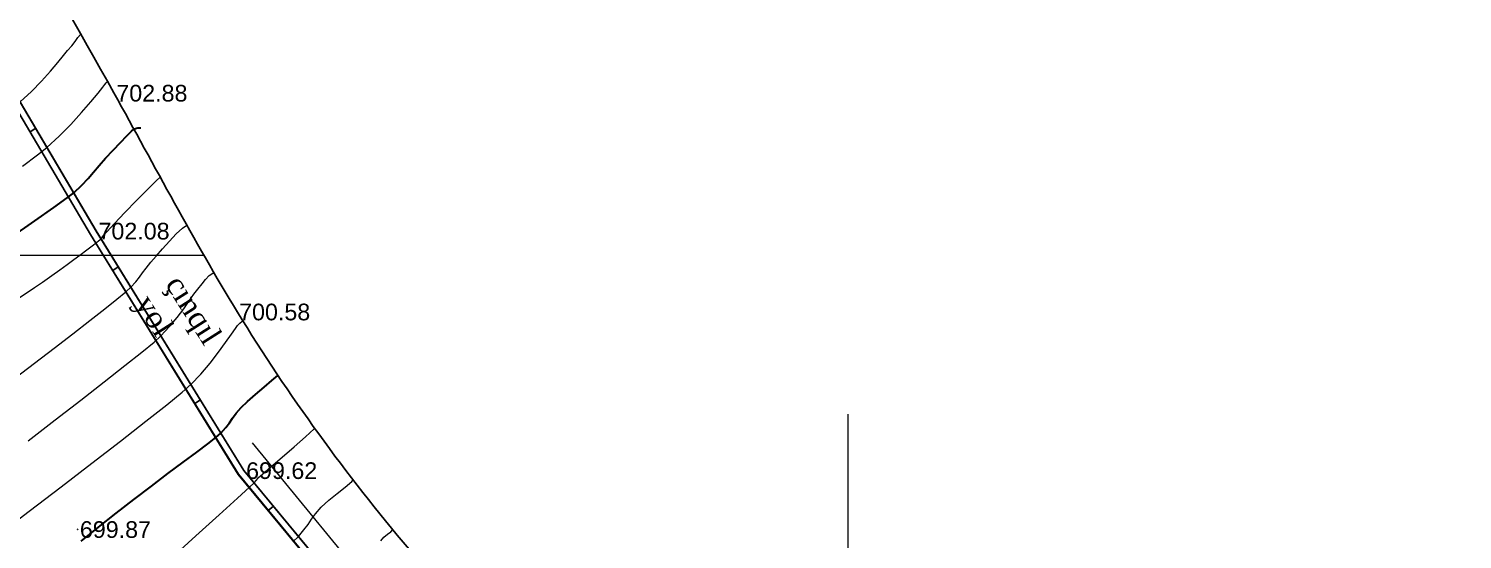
# Model space of a CAD drawing. Header units: feet. Extents: x 3381 to 683784, y 675186 to 4376258.
# Drawn here: x 683360.9 to 683447, y 4375871.3 to 4375901.9 of the extents above; entities that cross this region are included whole.
import ezdxf

# ---------------------------------------------------------------- set-up
doc = ezdxf.new("R2010")
doc.units = ezdxf.units.FT
doc.header["$MEASUREMENT"] = 0
doc.header["$PDMODE"] = 34
doc.header["$PDSIZE"] = 0.01
doc.layers.get('0').update_dxf_attribs({"linetype": 'CONTINUOUS'})
doc.layers.get('Defpoints').update_dxf_attribs({"linetype": 'CONTINUOUS'})
for name, color, linetype in [('0_Point_Height', 2, 'CONTINUOUS'), ('0_Point_Point', 7, 'CONTINUOUS'), ('Yazilar', 7, 'CONTINUOUS')]:
    doc.layers.add(name, color=color, linetype=linetype)
for name, color, linetype, lineweight in [('ANA HORIZONTAL', 24, 'CONTINUOUS', 30), ('HORIZANTAL', 24, 'CONTINUOUS', 13), ('km setka', 170, 'CONTINUOUS', 15)]:
    doc.layers.add(name, color=color, linetype=linetype, lineweight=lineweight)
doc.styles.get("Standard").update_dxf_attribs({"font": 'arial.ttf', "height": 2})
doc.dimstyles.new('ISO-25', dxfattribs={"dimtxt": 2, "dimasz": 1, "dimexe": 1.25, "dimexo": 0.625, "dimtad": 1, "dimtxsty": 'Standard', "dimblk": 'OBLIQUE', "dimcen": 2.5, "dimadec": 0, "dimazin": 0, "dimtfac": 1, "dimtmove": 0, "dimatfit": 3, "dimldrblk": 'OBLIQUE', "dimfxl": 1, "dimarcsym": 0})

# ---------------------------------------------------------------- blocks, each defined once
blk = doc.blocks.new('_Oblique')
at = {"color": 0, "linetype": 'ByBlock', "lineweight": -2}
blk.add_line((-0.5, -0.5), (0.5, 0.5), dxfattribs=at)
blk = doc.blocks.new('*D134')
at = {"color": 0, "lineweight": -2, "transparency": 16777216}
for p, q in [((683301.912, 4375870.853), (683303.904, 4375876.056)), ((683303.457, 4375874.889), (683384.457, 4375843.889)), ((683382.912, 4375839.853), (683384.904, 4375845.056))]:
    blk.add_line(p, q, dxfattribs=at)
at = {"layer": 'Defpoints', "color": 0, "lineweight": 30, "transparency": 16777216}
for p in [(683301.689, 4375870.269), (683384.457, 4375843.889), (683382.689, 4375839.269)]:
    blk.add_point(p, dxfattribs=at)
at = {"color": 0, "lineweight": -2, "transparency": 16777216}
for p, rotation in [((683303.457, 4375874.889), 159.0573494500117), ((683384.457, 4375843.889), 339.0573494500117)]:
    blk.add_blockref('_Oblique', p, dxfattribs=dict(at, rotation=rotation))
at = {"color": 0, "lineweight": 18, "transparency": 16777216, "insert": (683344.61, 4375861.095), "char_height": 2, "attachment_point": 5, "rotation": 339.05735}
blk.add_mtext('86,73', dxfattribs=at)
blk = doc.blocks.new('*D87')
at = {"color": 0, "lineweight": -2, "transparency": 16777216}
for p, q in [((683301.912, 4375870.853), (683306.072, 4375881.721)), ((683305.625, 4375880.554), (683365.096, 4375857.793)), ((683361.384, 4375848.092), (683365.543, 4375858.961))]:
    blk.add_line(p, q, dxfattribs=at)
at = {"layer": 'Defpoints', "color": 0, "lineweight": 30, "transparency": 16777216}
for p in [(683301.689, 4375870.269), (683365.096, 4375857.793), (683361.16, 4375847.508)]:
    blk.add_point(p, dxfattribs=at)
at = {"color": 0, "lineweight": -2, "transparency": 16777216}
for p, rotation in [((683305.625, 4375880.554), 159.0573494502388), ((683365.096, 4375857.793), 339.0573494502387)]:
    blk.add_blockref('_Oblique', p, dxfattribs=dict(at, rotation=rotation))
at = {"color": 0, "lineweight": 18, "transparency": 16777216, "insert": (683336.014, 4375870.88), "char_height": 2, "attachment_point": 5, "rotation": 339.05735}
blk.add_mtext('63,68', dxfattribs=at)

msp = doc.modelspace()

# ---------------------------------------------------------------- linework, layer by layer
at = {"linetype": 'Continuous'}
for p, q in [((683361.333, 4375895.949), (683360.999, 4375895.728)), ((683366.29, 4375887.641), (683365.957, 4375887.42)), ((683371.223, 4375879.641), (683370.89, 4375879.42)), ((683375.609, 4375873.263), (683375.305, 4375873.003))]:
    msp.add_line(p, q, dxfattribs=at)
at = {"linetype": 'Continuous', "elevation": 697.485}
for points in [[(683384.848, 4375861.457), (683373.503, 4375875.16), (683364.619, 4375889.569), (683352.808, 4375909.598), (683342.787, 4375926.537), (683331.661, 4375944.672), (683319.315, 4375965.22)], [(683382.145, 4375864.741), (683373.508, 4375875.173), (683364.623, 4375889.581), (683352.813, 4375909.611), (683342.792, 4375926.55), (683331.666, 4375944.684), (683319.32, 4375965.233)], [(683385.156, 4375861.712), (683373.829, 4375875.394), (683364.961, 4375889.775), (683353.152, 4375909.801), (683343.13, 4375926.743), (683332.003, 4375944.879), (683319.658, 4375965.426)], [(683382.425, 4375865.03), (683373.834, 4375875.407), (683364.966, 4375889.788), (683353.157, 4375909.814), (683343.135, 4375926.756), (683332.008, 4375944.892), (683319.663, 4375965.439)]]:
    msp.add_lwpolyline(points, dxfattribs=at)
at = {"color": 7, "lineweight": 18, "elevation": 374.953}
msp.add_lwpolyline([(683374.325, 4375877.065), (683382.454, 4375867.166, -0.527044), (683378.774, 4375854.49), (683365.854, 4375850.235)], format="xyb", dxfattribs=at)
at = {"linetype": 'Continuous'}
msp.add_open_spline([(683310.661, 4375992.239), (683312.482, 4375988.769), (683318.788, 4375976.751), (683328.685, 4375958.769), (683342.68, 4375939.505), (683353.451, 4375919.307), (683364.414, 4375901.421), (683373.542, 4375884.018), (683386.957, 4375865.497), (683403.556, 4375851.208), (683415.091, 4375836.371), (683423.022, 4375825.888), (683434.34, 4375813.97), (683442.589, 4375803.278), (683447.033, 4375797.518)], degree=3, knots=[0, 0, 0, 0, 11.75951, 40.72321, 61.46233, 83.054979, 109.290717, 124.392744, 141.962718, 177.533008, 189.558821, 198.276488, 216.955448, 238.768866, 238.768866, 238.768866, 238.768866], dxfattribs=at)
at = {"layer": '0_Point_Point'}
for p in [(683366.038, 4375898.072, 702.877), (683364.966, 4375889.788, 702.08), (683373.414, 4375884.933, 700.584), (683373.834, 4375875.407, 699.617), (683363.848, 4375871.872, 699.872)]:
    msp.add_point(p, dxfattribs=at)
at = {"layer": 'ANA HORIZONTAL', "color": 32, "lineweight": 30}
for points, elevation in [([(683359.823, 4375889.375), (683361.269, 4375890.387), (683362.418, 4375891.2), (683363.218, 4375891.777), (683363.615, 4375892.079), (683364.106, 4375892.529), (683364.482, 4375892.931), (683364.804, 4375893.314), (683365.134, 4375893.712), (683365.531, 4375894.154), (683365.984, 4375894.633), (683366.418, 4375895.092), (683366.798, 4375895.487), (683367.087, 4375895.775), (683367.251, 4375895.912), (683367.469, 4375895.971), (683367.642, 4375895.982)], 702.5), ([(683364.068, 4375871.15), (683365.093, 4375871.994), (683366.156, 4375872.84), (683367.228, 4375873.67), (683368.278, 4375874.468), (683369.276, 4375875.217), (683370.194, 4375875.9), (683371.001, 4375876.501), (683371.666, 4375877.003), (683372.161, 4375877.389), (683372.455, 4375877.643), (683372.759, 4375877.976), (683372.975, 4375878.265), (683373.16, 4375878.542), (683373.372, 4375878.837), (683373.668, 4375879.18), (683374.044, 4375879.543), (683374.529, 4375879.969), (683375.047, 4375880.407), (683375.524, 4375880.806), (683375.883, 4375881.115)], 700)]:
    msp.add_lwpolyline(points, dxfattribs=dict(at, elevation=elevation))
at = {"layer": 'HORIZANTAL', "color": 32, "linetype": 'Continuous', "lineweight": 13}
for points, elevation in [([(683360.399, 4375897.532), (683361.074, 4375898.15), (683361.684, 4375898.775), (683362.217, 4375899.371), (683362.664, 4375899.901), (683363.01, 4375900.329), (683363.247, 4375900.617), (683363.492, 4375900.91), (683363.698, 4375901.17), (683363.87, 4375901.392), (683364.012, 4375901.573)], 703.5), ([(683360.535, 4375893.675), (683361.446, 4375894.359), (683362.007, 4375894.805), (683362.738, 4375895.474), (683363.44, 4375896.186), (683364.082, 4375896.888), (683364.637, 4375897.529), (683365.075, 4375898.059), (683365.368, 4375898.424), (683365.487, 4375898.574), (683365.572, 4375898.68), (683365.638, 4375898.763)], 703), ([(683360.276, 4375885.728), (683361.255, 4375886.388), (683361.733, 4375886.713), (683362.297, 4375887.109), (683362.789, 4375887.46), (683363.224, 4375887.775), (683363.614, 4375888.062), (683363.972, 4375888.328), (683364.406, 4375888.656), (683364.804, 4375888.962), (683365.107, 4375889.199), (683365.254, 4375889.321), (683365.338, 4375889.423), (683365.418, 4375889.528), (683365.61, 4375889.736), (683366.066, 4375890.225), (683366.689, 4375890.885), (683367.379, 4375891.607), (683368.037, 4375892.282), (683368.563, 4375892.798), (683368.815, 4375893.009)], 702), ([(683360.072, 4375880.945), (683361.266, 4375881.852), (683362.439, 4375882.748), (683363.554, 4375883.606), (683364.577, 4375884.399), (683365.474, 4375885.102), (683366.209, 4375885.687), (683366.747, 4375886.129), (683367.054, 4375886.402), (683367.354, 4375886.725), (683367.57, 4375887.004), (683367.754, 4375887.272), (683367.96, 4375887.561), (683368.241, 4375887.906), (683368.563, 4375888.276), (683368.947, 4375888.716), (683369.361, 4375889.175), (683369.774, 4375889.606), (683370.153, 4375889.958), (683370.405, 4375890.137)], 701.5), ([(683360.885, 4375877.192), (683362.5, 4375878.436), (683364.038, 4375879.626), (683365.45, 4375880.726), (683366.686, 4375881.699), (683367.699, 4375882.507), (683368.438, 4375883.114), (683368.855, 4375883.482), (683369.377, 4375884.04), (683369.83, 4375884.593), (683370.22, 4375885.117), (683370.552, 4375885.589), (683370.832, 4375885.985), (683371.065, 4375886.283), (683371.325, 4375886.608), (683371.526, 4375886.873), (683371.749, 4375887.102), (683372.032, 4375887.288)], 701), ([(683359.021, 4375871.495), (683360.936, 4375872.956), (683362.854, 4375874.421), (683364.706, 4375875.843), (683366.427, 4375877.171), (683367.949, 4375878.356), (683369.206, 4375879.349), (683370.13, 4375880.101), (683370.655, 4375880.563), (683371.247, 4375881.192), (683371.803, 4375881.852), (683372.304, 4375882.499), (683372.737, 4375883.09), (683373.083, 4375883.584), (683373.326, 4375883.936), (683373.45, 4375884.106), (683373.601, 4375884.249), (683373.734, 4375884.361), (683373.773, 4375884.392)], 700.5), ([(683359.74, 4375861.359), (683360.941, 4375862.438), (683362.409, 4375863.758), (683364.063, 4375865.249), (683365.823, 4375866.838), (683367.611, 4375868.453), (683369.347, 4375870.022), (683370.95, 4375871.473), (683372.343, 4375872.734), (683373.444, 4375873.733), (683374.175, 4375874.398), (683374.456, 4375874.656), (683374.585, 4375874.822), (683374.715, 4375874.988), (683374.945, 4375875.19), (683375.453, 4375875.622), (683376.128, 4375876.197), (683376.862, 4375876.827), (683377.544, 4375877.424), (683378.065, 4375877.9), (683378.093, 4375877.929)], 699.5), ([(683376.772, 4375871.114), (683377.112, 4375871.448), (683377.447, 4375871.836), (683377.689, 4375872.167), (683377.9, 4375872.478), (683378.143, 4375872.808), (683378.48, 4375873.195), (683378.931, 4375873.618), (683379.431, 4375874.023), (683379.916, 4375874.403), (683380.32, 4375874.747), (683380.396, 4375874.836)], 699), ([(683382.062, 4375871.17), (683382.245, 4375871.402), (683382.467, 4375871.587), (683382.662, 4375871.719), (683382.777, 4375871.854)], 698.5)]:
    msp.add_lwpolyline(points, dxfattribs=dict(at, elevation=elevation))
at = {"layer": 'km setka', "flags": 128}
for points in [[(683222.359, 4375888.327), (683371.432, 4375888.327)], [(683410.108, 4375878.782), (683410.108, 4375738.947)]]:
    msp.add_lwpolyline(points, dxfattribs=at)

# ---------------------------------------------------------------- texts
at = {"layer": '0_Point_Height', "color": 0}
for s, p in [('702.88', (683366.174, 4375897.558, 702.877)), ('702.08', (683365.102, 4375889.274, 702.08)), ('700.58', (683373.55, 4375884.419, 700.584)), ('699.62', (683373.97, 4375874.893, 699.617)), ('699.87', (683363.984, 4375871.357, 699.872))]:
    msp.add_text(s, height=1, dxfattribs=at).set_placement(p)
at = {"layer": 'Yazilar', "insert": (683370.172, 4375887.29), "char_height": 1.3, "width": 0.10588, "attachment_point": 1, "rotation": 302.4345}
msp.add_mtext('{\\fTimes New Roman|b0|i0|c238|p18;çınqıl yol}', dxfattribs=at)

# ---------------------------------------------------------------- dimensions: what is measured, and where the dimension line sits
at = {"color": 7, "lineweight": 18}
for p2, distance, picture, middle in [((683361.16, 4375847.508), 11.012, '*D87', (683336.014, 4375870.88)), ((683382.689, 4375839.269), 4.946, '*D134', (683344.61, 4375861.095))]:
    dim = msp.add_aligned_dim(p1=(683301.689, 4375870.269), p2=p2, distance=distance, dimstyle='ISO-25', dxfattribs=at)
    dim.commit()
    dim.dimension.update_dxf_attribs({"geometry": picture, "text_midpoint": middle})

doc.saveas('drawing.dxf')
